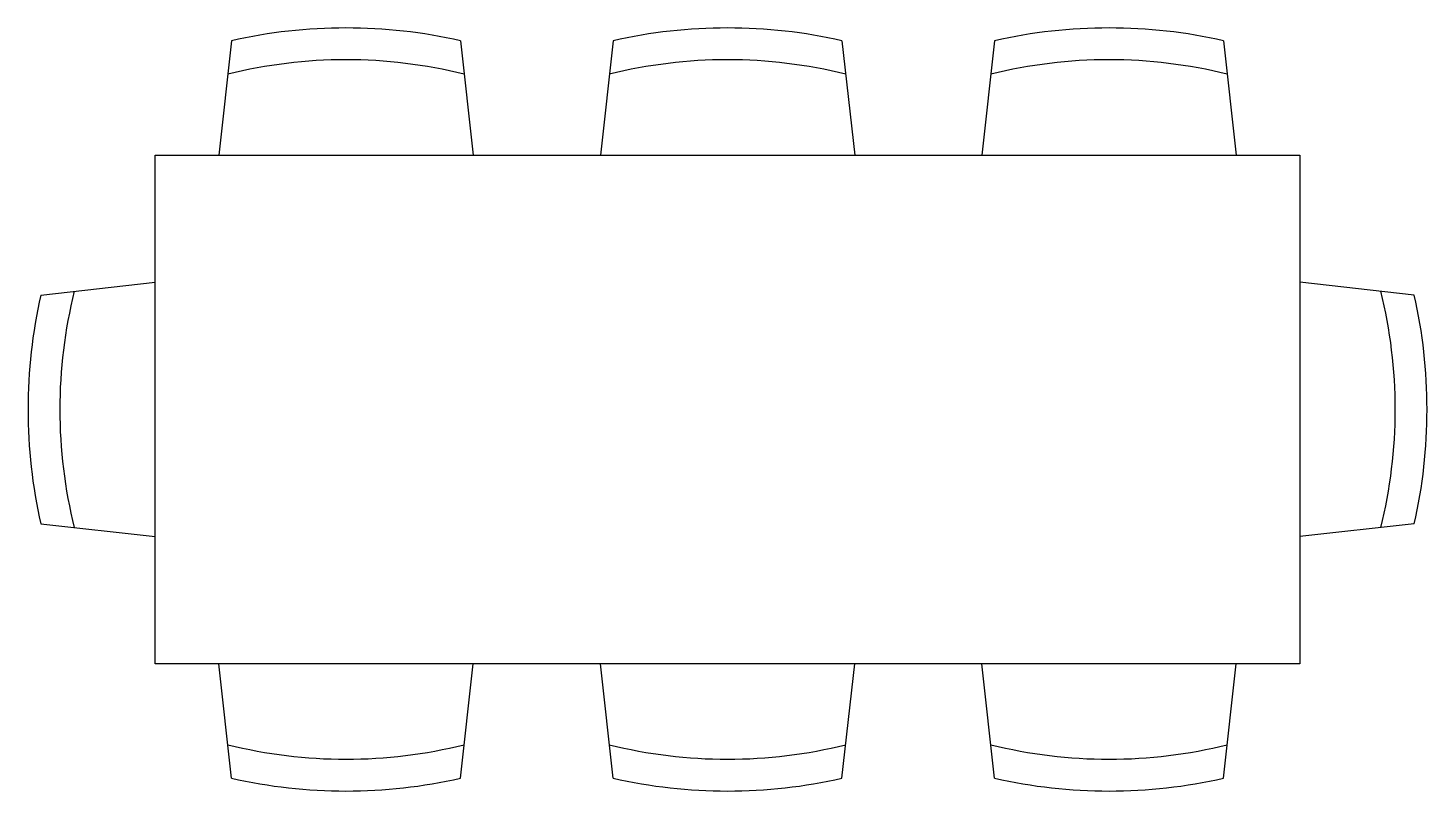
# Model space of a CAD drawing. Header units: millimetres. Extents: x 3173 to 3393, y 3451 to 3571.
import ezdxf

# ---------------------------------------------------------------- set-up
doc = ezdxf.new("R2010")
doc.units = ezdxf.units.MM

msp = doc.modelspace()

# ---------------------------------------------------------------- linework, layer by layer
at = {"linetype": 'Continuous'}
for p, q in [((3204.67, 3569.31), (3202.67, 3551.31)), ((3240.67, 3569.31), (3242.67, 3551.31)), ((3264.67, 3569.31), (3262.67, 3551.31)), ((3300.67, 3569.31), (3302.67, 3551.31)), ((3324.67, 3569.31), (3322.67, 3551.31)), ((3360.67, 3569.31), (3362.67, 3551.31)), ((3192.67, 3551.31), (3372.67, 3551.31)), ((3192.67, 3471.31), (3192.67, 3551.31)), ((3372.67, 3551.31), (3372.67, 3471.31)), ((3174.67, 3529.31), (3192.67, 3531.31)), ((3390.67, 3529.31), (3372.67, 3531.31)), ((3174.67, 3493.31), (3192.67, 3491.31)), ((3390.67, 3493.31), (3372.67, 3491.31)), ((3372.67, 3471.31), (3192.67, 3471.31)), ((3204.67, 3453.31), (3202.67, 3471.31)), ((3240.67, 3453.31), (3242.67, 3471.31)), ((3264.67, 3453.31), (3262.67, 3471.31)), ((3300.67, 3453.31), (3302.67, 3471.31)), ((3324.67, 3453.31), (3322.67, 3471.31)), ((3360.67, 3453.31), (3362.67, 3471.31))]:
    msp.add_line(p, q, dxfattribs=at)
for centre, radius, start, end in [((3222.67, 3489.31), 82, 77.3196, 102.6804), ((3282.67, 3489.31), 82, 77.3196, 102.6804), ((3342.67, 3489.31), 82, 77.3196, 102.6804), ((3222.67, 3489.31), 77, 76.032, 103.968), ((3282.67, 3489.31), 77, 76.032, 103.968), ((3342.67, 3489.31), 77, 76.032, 103.968), ((3254.67, 3511.31), 82, 167.3196, 192.6804), ((3254.67, 3511.31), 77, 166.032, 193.968), ((3310.67, 3511.31), 77, 346.032, 13.968), ((3310.67, 3511.31), 82, 347.3196, 12.6804), ((3222.67, 3533.31), 77, 256.032, 283.968), ((3282.67, 3533.31), 77, 256.032, 283.968), ((3342.67, 3533.31), 77, 256.032, 283.968), ((3222.67, 3533.31), 82, 257.3196, 282.6804), ((3282.67, 3533.31), 82, 257.3196, 282.6804), ((3342.67, 3533.31), 82, 257.3196, 282.6804)]:
    msp.add_arc(centre, radius, start, end, dxfattribs=at)

doc.saveas('drawing.dxf')
